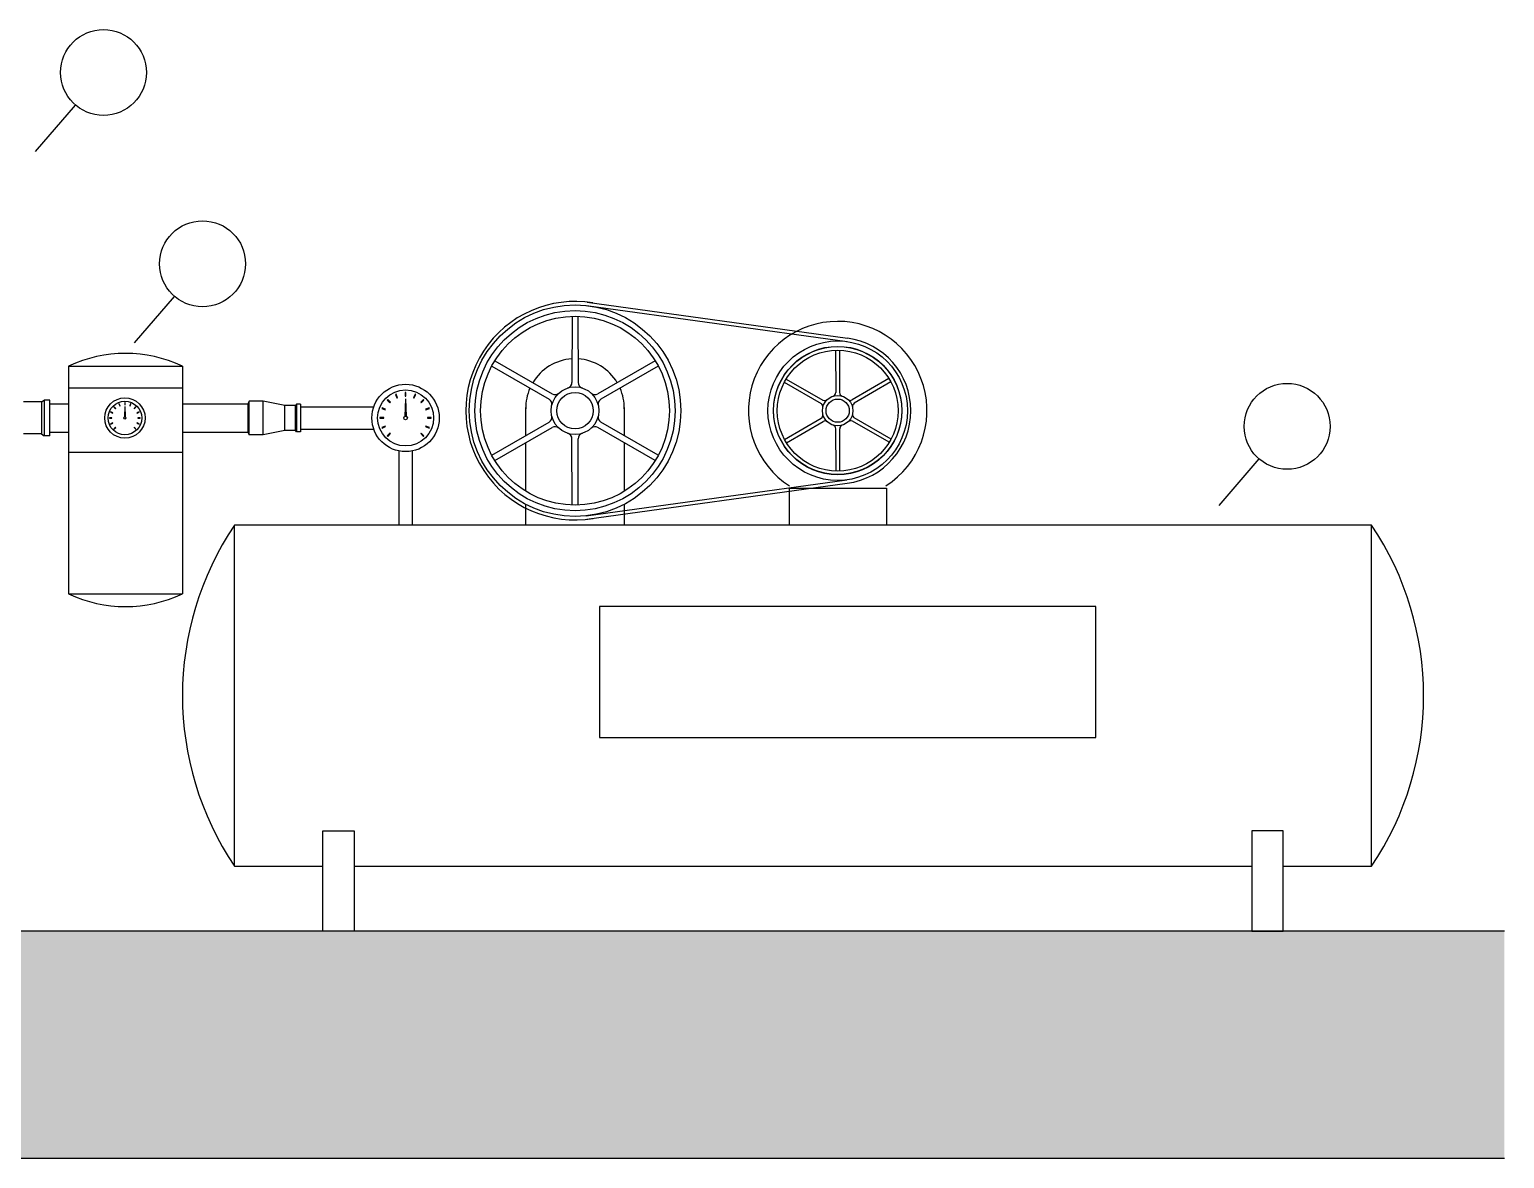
# Model space of a CAD drawing. Header units: inches. Extents: x 48213 to 96389, y -17773 to -8887.
# Drawn here: x 48214.465 to 48215.762, y -8902.328 to -8901.336 of the extents above; entities that cross this region are included whole.
import ezdxf

# ---------------------------------------------------------------- set-up
doc = ezdxf.new("R2010")
doc.units = ezdxf.units.IN
doc.header["$LTSCALE"] = 0.001
doc.header["$MEASUREMENT"] = 0
for name, color, linetype in [('ar comprimido', 80, 'Continuous'), ('ar comprimido tubulação', 80, 'Continuous'), ('TEXTOS M', 1, 'Continuous')]:
    doc.layers.add(name, color=color, linetype=linetype)

msp = doc.modelspace()

# ---------------------------------------------------------------- hatches: boundary and pattern name
h = msp.add_hatch()
h.set_pattern_fill('AR-SAND', color=256, scale=0.02, angle=90)
h.set_pattern_definition([(127.5, (67214.0592506854, -25714.8036646872), (-0.03853647538026318, -0.001259867162192161), [0, -0.0304, 0, -0.034, 0, -0.0325]), (97.49999999999994, (67214.0592506854, -25714.8036646872), (-0.05644292130459481, 0.03539553410535454), [0, -0.01639999999999999, 0, -0.0274, 0, -0.0105]), (57.49999999999998, (67214.0592506854, -25714.8282646872), (-0.000113181070739295, 0.06228283723502991), [0, -0.009999999999999993, 0, -0.03599999999999998, 0, -0.04699999999999997]), (47.49999999999999, (67214.0592506854, -25714.8282646872), (-0.01755351129868498, 0.06012253209144587), [0, -0.005, 0, -0.0236, 0, -0.027])])
edge = h.paths.add_edge_path()
edge.add_line((48213.76696242909, -8902.128499712046), (48213.76696242909, -8902.32849971205))
edge.add_line((48213.76696242909, -8902.32849971205), (48215.7617691331, -8902.328499712046))
edge.add_line((48215.76176913309, -8902.328499712046), (48215.76176913309, -8902.128499712046))
edge.add_line((48215.76176913309, -8902.128499712046), (48214.29507595037, -8902.128499712042))
edge.add_line((48214.29507595037, -8902.128499712042), (48214.29507595037, -8902.133777180534))
edge.add_line((48214.29507595037, -8902.133777180534), (48214.31652238683, -8902.133777180534))
edge.add_line((48214.31652238683, -8902.133777180534), (48214.31652238683, -8902.176210226135))
edge.add_arc((48214.28257595035, -8902.20167005351), 0.04243304560750403, -216.86989764387909, 36.869897661563186, ccw=False)
edge.add_line((48214.24862951387, -8902.176210226145), (48214.24862951387, -8902.13377718053))
edge.add_line((48214.24862951387, -8902.13377718053), (48214.24438620931, -8902.128624831745))
edge.add_line((48214.24438620931, -8902.128624831745), (48214.27007595041, -8902.128624831745))
edge.add_line((48214.2700759504, -8902.128624831745), (48214.2700759504, -8902.128499712042))
edge.add_line((48214.2700759504, -8902.128499712042), (48214.14507595034, -8902.128499712042))
edge.add_line((48214.14507595034, -8902.128499712042), (48214.14507595034, -8902.133777180548))
edge.add_line((48214.14507595034, -8902.133777180548), (48214.16652238683, -8902.133777180545))
edge.add_line((48214.16652238683, -8902.133777180545), (48214.16652238685, -8902.201670053513))
edge.add_arc((48214.13257595037, -8902.201670053513), 0.03394643648061901, -180, 0, ccw=False)
edge.add_line((48214.09862951389, -8902.201670053513), (48214.09862951388, -8902.133777180545))
edge.add_line((48214.09862951388, -8902.133777180545), (48214.12007595043, -8902.133777180545))
edge.add_line((48214.12007595043, -8902.133777180545), (48214.12007595043, -8902.128499712046))
edge.add_line((48214.12007595043, -8902.128499712046), (48213.76696242909, -8902.128499712046))

# ---------------------------------------------------------------- linework, layer by layer
at = {"color": 2}
for p, q in [((48214.46993603554, -8901.442967987638), (48214.50513275544, -8901.402041863563)), ((48214.55705838175, -8901.611204629731), (48214.59225510166, -8901.570278505656)), ((48215.51078481048, -8901.754192080924), (48215.54598153038, -8901.713265956849))]:
    msp.add_line(p, q, dxfattribs=at)
at = {"layer": 'ar comprimido'}
msp.add_line((48214.6449131312, -8902.071503282208), (48214.6449131312, -8901.771503282209), dxfattribs=at)
for points in [[(48215.56705114847, -8902.071503282208), (48215.6449131312, -8902.071503282208), (48215.6449131312, -8901.771503282209), (48214.6449131312, -8901.771503282209)], [(48214.6449131312, -8902.071503282208), (48214.72277511393, -8902.071503282208)], [(48214.75028719629, -8902.071503282208), (48215.53953906611, -8902.071503282208)]]:
    msp.add_lwpolyline(points, dxfattribs=at)
for centre, start, end in [((48214.8680807641, -8901.92150328221), 146.0933546759988, 213.9066453232496), ((48215.4217454983, -8901.92150328221), 326.0933546767504, 33.90664532400116)]:
    msp.add_arc(centre, 0.2688936450963675, start, end, dxfattribs=at)
at = {"layer": 'ar comprimido tubulação'}
for p, q in [((48214.95457162852, -8901.578345000518), (48215.18359956483, -8901.610038943541)), ((48214.95498286341, -8901.575373319873), (48215.18401079972, -8901.607067262896)), ((48214.94179834383, -8901.587830528002), (48214.94174136467, -8901.646027381546)), ((48214.9470358938, -8901.587830528002), (48214.94709287311, -8901.64602752958)), ((48215.17352362006, -8901.617721823888), (48215.1736294594, -8901.654965218127)), ((48215.17687540622, -8901.617709016995), (48215.177054174, -8901.65495222732)), ((48214.49913999838, -8901.6317768331), (48214.49913999838, -8901.8317768331)), ((48214.49913999838, -8901.6317768331), (48214.59913999838, -8901.6317768331)), ((48214.59913999838, -8901.6317768331), (48214.59913999838, -8901.8317768331)), ((48214.87122441028, -8901.631601357614), (48214.92159668871, -8901.660747610389)), ((48214.87384490832, -8901.627062521868), (48214.92427244286, -8901.656113068257)), ((48215.01498932931, -8901.627062521868), (48214.96456179477, -8901.656113068253)), ((48215.01760982735, -8901.631601357614), (48214.96723754892, -8901.660747610389)), ((48215.12846664355, -8901.645905668389), (48215.16077380624, -8901.664434731618)), ((48215.13013254091, -8901.642994618876), (48215.1624748309, -8901.661462299395)), ((48215.22045834603, -8901.642649491609), (48215.18825812522, -8901.661363783605)), ((48215.22214644018, -8901.645547725799), (48215.18998181471, -8901.664323130284)), ((48214.4753442088, -8901.663193761076), (48214.47759219031, -8901.661631261075)), ((48214.47759219031, -8901.661631261075), (48214.47759219031, -8901.692881261079)), ((48214.4825921903, -8901.661631261075), (48214.47759219031, -8901.661631261075)), ((48214.4825921903, -8901.692881261079), (48214.4825921903, -8901.661631261075)), ((48214.49913999838, -8901.650663771426), (48214.59913999838, -8901.650663771426)), ((48214.65786460618, -8901.662575794151), (48214.65673271642, -8901.664839573685)), ((48214.65786460618, -8901.692103353213), (48214.65786460618, -8901.662575794151)), ((48214.67016775579, -8901.662575794151), (48214.65786460618, -8901.662575794151)), ((48214.67016775579, -8901.692103353213), (48214.67016775579, -8901.662575794151)), ((48214.68937297282, -8901.666183426427), (48214.67016775579, -8901.662575794151)), ((48214.77927786128, -8901.661526537857), (48214.78165212447, -8901.663900801053)), ((48214.78652612818, -8901.656546485818), (48214.78781107017, -8901.659648610177)), ((48214.79542020088, -8901.660482324362), (48214.79483625294, -8901.675773005736)), ((48214.79512843704, -8901.654719309321), (48214.79512843704, -8901.658077024535)), ((48214.79542020088, -8901.660482324362), (48214.79600414883, -8901.675773005736)), ((48214.80377516428, -8901.656323179435), (48214.8024902223, -8901.659425303795)), ((48214.81114992411, -8901.661113921466), (48214.8087756609, -8901.663488184662)), ((48214.4753442088, -8901.663193761076), (48214.45947318512, -8901.663193761076)), ((48214.4753442088, -8901.663193761076), (48214.4753442088, -8901.691318761077)), ((48214.4825921903, -8901.664756261074), (48214.49913999838, -8901.664756261078)), ((48214.53603064372, -8901.672243283032), (48214.53789191833, -8901.673014248223)), ((48214.53890508894, -8901.667818427144), (48214.54032964686, -8901.669242985063)), ((48214.54325404908, -8901.66483039592), (48214.54402501427, -8901.666691670536)), ((48214.5485904927, -8901.667191899047), (48214.54824012394, -8901.676366307871)), ((48214.54841543439, -8901.663734090023), (48214.54841543439, -8901.665748719151)), ((48214.5485904927, -8901.667191899047), (48214.54894086147, -8901.676366307871)), ((48214.55360347075, -8901.664696412092), (48214.55283250555, -8901.666557686705)), ((48214.55802832663, -8901.66757085731), (48214.55660376871, -8901.668995415228)), ((48214.56101635785, -8901.671919817454), (48214.55915508324, -8901.672690782645)), ((48214.59913999838, -8901.664756261074), (48214.65677437273, -8901.664756261078)), ((48214.65673271642, -8901.664839573685), (48214.65673271642, -8901.689839573686)), ((48214.68937297282, -8901.68832909572), (48214.68937297282, -8901.666183426427)), ((48214.69860033503, -8901.666183426427), (48214.68937297282, -8901.666183426427)), ((48214.69944925235, -8901.66498630929), (48214.69860033503, -8901.666183426427)), ((48214.69860033503, -8901.68832909572), (48214.69860033503, -8901.666183426427)), ((48214.69944925235, -8901.66498630929), (48214.69944925235, -8901.68952621286)), ((48214.70314019723, -8901.66498630929), (48214.69944925235, -8901.66498630929)), ((48214.70314019723, -8901.66498630929), (48214.70314019723, -8901.68952621286)), ((48214.70314019723, -8901.667483011333), (48214.76746968894, -8901.66748301133)), ((48214.77448711924, -8901.668901297671), (48214.7775892436, -8901.670186239655)), ((48214.81612997614, -8901.668362188375), (48214.81302785178, -8901.669647130358)), ((48214.53506832165, -8901.677431319386), (48214.53708295077, -8901.677431319386)), ((48214.53616462754, -8901.682592704696), (48214.53802590216, -8901.681821739505)), ((48214.53915265877, -8901.68694166484), (48214.54057721669, -8901.685517106922)), ((48214.55827589647, -8901.686694095006), (48214.55685133855, -8901.685269537087)), ((48214.56115034169, -8901.682269239118), (48214.55928906707, -8901.681498273927)), ((48214.56211266376, -8901.677081202764), (48214.56009803462, -8901.677081202764)), ((48214.68937297282, -8901.68832909572), (48214.67016775579, -8901.692103353213)), ((48214.69860033503, -8901.68832909572), (48214.68937297282, -8901.68832909572)), ((48214.69944925235, -8901.68952621286), (48214.69860033503, -8901.688329095723)), ((48214.70314019723, -8901.687029510817), (48214.76746968894, -8901.687029510817)), ((48214.77288324913, -8901.677548024923), (48214.77624096435, -8901.677548024923)), ((48214.77471042563, -8901.686150333775), (48214.77781254999, -8901.684865391791)), ((48214.81635328253, -8901.685611224479), (48214.81325115816, -8901.684326282495)), ((48214.81795715264, -8901.676964497226), (48214.81459943742, -8901.676964497226)), ((48214.87122441028, -8901.71006523657), (48214.92159668871, -8901.680918983791)), ((48214.87384490832, -8901.714604072316), (48214.92427244287, -8901.685553525931)), ((48215.01498932931, -8901.714604072316), (48214.96456179476, -8901.685553525931)), ((48215.01760982735, -8901.710065236577), (48214.96723754891, -8901.680918983791)), ((48215.12865850395, -8901.696118868378), (48215.16082312942, -8901.677343463893)), ((48215.1303465981, -8901.699017102575), (48215.1625468189, -8901.680302810579)), ((48215.17392843509, -8901.723957546594), (48215.17375077057, -8901.686714461594)), ((48215.1772824266, -8901.723944731275), (48215.17717548473, -8901.68670137605)), ((48215.2206724032, -8901.698671975304), (48215.18833011322, -8901.68020429479)), ((48215.22233830056, -8901.695760925792), (48215.19003113788, -8901.677231862559)), ((48214.4753442088, -8901.691318761077), (48214.45947318512, -8901.691318761077)), ((48214.4753442088, -8901.691318761077), (48214.47759219031, -8901.692881261079)), ((48214.4825921903, -8901.692881261079), (48214.47759219031, -8901.692881261079)), ((48214.4825921903, -8901.689756261076), (48214.49913999838, -8901.68975626108)), ((48214.59913999838, -8901.68975626108), (48214.65673271642, -8901.689756261072)), ((48214.65673271642, -8901.689839573686), (48214.65786460618, -8901.692103353213)), ((48214.67016775579, -8901.692103353213), (48214.65786460618, -8901.692103353213)), ((48214.70314019723, -8901.68952621286), (48214.69944925235, -8901.68952621286)), ((48214.77969047766, -8901.693398600684), (48214.78206474087, -8901.691024337488)), ((48214.81156254049, -8901.692985984293), (48214.8091882773, -8901.690611721097)), ((48214.94179662077, -8901.753836011794), (48214.94174136466, -8901.695639212634)), ((48214.94703761685, -8901.753836011794), (48214.94709287296, -8901.69563921263)), ((48214.59913999838, -8901.70767655082), (48214.49913999838, -8901.70767655082)), ((48214.95433815366, -8901.76334692926), (48215.18339480076, -8901.731654908668)), ((48214.9547493135, -8901.766318620292), (48215.18380596059, -8901.7346265997)), ((48214.49913999838, -8901.8317768331), (48214.59913999838, -8901.8317768331)), ((48215.76176913309, -8902.128499712046), (48214.32076569139, -8902.128499712042)), ((48215.76176913309, -8902.328499712046), (48213.76696242909, -8902.32849971205))]:
    msp.add_line(p, q, dxfattribs=at)
for points in [[(48214.77927786128, -8901.661526537857), (48214.78165212447, -8901.663900801053), (48214.78206474086, -8901.663488184666), (48214.77969047766, -8901.66111392147)], [(48214.78652612818, -8901.656546485818), (48214.78781107017, -8901.659648610177), (48214.78835017946, -8901.659425303798), (48214.78706523748, -8901.656323179435)], [(48214.79512843704, -8901.654719309321), (48214.79512843704, -8901.658077024535), (48214.79571196473, -8901.658077024535), (48214.79571196473, -8901.654719309321)], [(48214.80377516428, -8901.656323179435), (48214.8024902223, -8901.659425303795), (48214.8030293316, -8901.659648610177), (48214.80431427358, -8901.656546485814)], [(48214.81114992411, -8901.661113921466), (48214.8087756609, -8901.663488184662), (48214.80918827729, -8901.66390080105), (48214.81156254049, -8901.661526537853)], [(48214.53603064372, -8901.672243283032), (48214.53789191833, -8901.673014248223), (48214.53802590216, -8901.672690782649), (48214.53616462754, -8901.671919817458)], [(48214.53890508894, -8901.667818427144), (48214.54032964686, -8901.669242985063), (48214.54057721669, -8901.668995415228), (48214.53915265876, -8901.667570857313)], [(48214.54325404908, -8901.66483039592), (48214.54402501427, -8901.666691670536), (48214.54434847985, -8901.666557686709), (48214.54357751466, -8901.664696412092)], [(48214.54841543439, -8901.663734090023), (48214.54841543439, -8901.665748719151), (48214.54876555101, -8901.665748719151), (48214.54876555101, -8901.663734090023)], [(48214.55360347075, -8901.664696412092), (48214.55283250555, -8901.666557686705), (48214.55315597112, -8901.666691670536), (48214.55392693632, -8901.66483039592)], [(48214.55802832663, -8901.66757085731), (48214.55660376871, -8901.668995415228), (48214.55685133855, -8901.66924298506), (48214.55827589646, -8901.66781842714)], [(48214.56101635785, -8901.671919817454), (48214.55915508324, -8901.672690782645), (48214.55928906707, -8901.673014248223), (48214.56115034169, -8901.672243283032)], [(48214.77448711924, -8901.668901297671), (48214.7775892436, -8901.670186239655), (48214.77781254999, -8901.669647130362), (48214.77471042563, -8901.668362188379)], [(48214.81612997614, -8901.668362188375), (48214.81302785178, -8901.669647130358), (48214.81325115816, -8901.670186239651), (48214.81635328253, -8901.668901297668)], [(48214.53506832165, -8901.677431319386), (48214.53708295077, -8901.677431319386), (48214.53708295077, -8901.677081202768), (48214.53506832165, -8901.677081202768)], [(48214.53616462754, -8901.682592704696), (48214.53802590216, -8901.681821739505), (48214.53789191833, -8901.681498273927), (48214.53603064372, -8901.682269239118)], [(48214.53915265877, -8901.68694166484), (48214.54057721669, -8901.685517106922), (48214.54032964686, -8901.68526953709), (48214.53890508894, -8901.68669409501)], [(48214.55827589647, -8901.686694095006), (48214.55685133855, -8901.685269537087), (48214.55660376872, -8901.685517106922), (48214.55802832663, -8901.686941664837)], [(48214.56115034169, -8901.682269239118), (48214.55928906707, -8901.681498273927), (48214.55915508324, -8901.681821739501), (48214.56101635785, -8901.682592704692)], [(48214.56211266376, -8901.677081202764), (48214.56009803462, -8901.677081202764), (48214.56009803462, -8901.677431319382), (48214.56211266376, -8901.677431319382)], [(48214.77288324913, -8901.677548024923), (48214.77624096435, -8901.677548024923), (48214.77624096435, -8901.67696449723), (48214.77288324913, -8901.67696449723)], [(48214.77471042563, -8901.686150333775), (48214.77781254999, -8901.684865391791), (48214.7775892436, -8901.684326282499), (48214.77448711924, -8901.685611224482)], [(48214.81635328253, -8901.685611224479), (48214.81325115816, -8901.684326282495), (48214.81302785178, -8901.684865391788), (48214.81612997614, -8901.686150333771)], [(48214.81795715264, -8901.676964497226), (48214.81459943742, -8901.676964497226), (48214.81459943742, -8901.67754802492), (48214.81795715264, -8901.67754802492)], [(48214.77969047766, -8901.693398600684), (48214.78206474087, -8901.691024337488), (48214.78165212447, -8901.6906117211), (48214.77927786128, -8901.692985984297)], [(48214.81156254049, -8901.692985984293), (48214.8091882773, -8901.690611721097), (48214.80877566091, -8901.691024337484), (48214.81114992411, -8901.69339860068)], [(48215.13316565788, -8901.738940768497), (48215.21836444414, -8901.738940768497), (48215.21836444414, -8901.771503282209), (48215.13316565788, -8901.771503282209)], [(48214.96589712719, -8901.843171518562), (48214.96589712719, -8901.958180815753), (48215.40250835787, -8901.958180815753), (48215.40250835787, -8901.843171518562)], [(48214.72277511393, -8902.040457648101), (48214.75028719629, -8902.040457648101), (48214.75028719629, -8902.128499712046), (48214.72277511393, -8902.128499712046)], [(48215.56705114847, -8902.040457648101), (48215.53953906611, -8902.040457648101), (48215.53953906611, -8902.128499712046), (48215.56705114847, -8902.128499712046)]]:
    msp.add_lwpolyline(points, close=True, dxfattribs=at)
for points in [[(48214.9010763609, -8901.692792392743), (48214.9010763609, -8901.667916639326)], [(48214.98775787673, -8901.667916639326), (48214.98775787673, -8901.692792392747)], [(48214.9010763609, -8901.741670408559), (48214.9010763609, -8901.69891644088)], [(48214.98775787673, -8901.69891644088), (48214.98775787673, -8901.741670408559)], [(48214.80116614798, -8901.706303319796), (48214.80116614798, -8901.771503282209), (48214.78967425379, -8901.771503282209), (48214.78967425379, -8901.706303319796)], [(48214.98775787673, -8901.753166630391), (48214.98775787673, -8901.771503282209), (48214.9010763609, -8901.771503282209), (48214.9010763609, -8901.753166630391)]]:
    msp.add_lwpolyline(points, dxfattribs=at)
for centre, radius in [((48214.94441711882, -8901.670833297088), 0.09304407057868957), ((48214.94441711882, -8901.670833297088), 0.08804407057868957), ((48214.94441711882, -8901.670833297088), 0.08304407057868957), ((48215.17540247206, -8901.670833297088), 0.06134448429225501), ((48215.17540164947, -8901.670618011143), 0.05634489558906353), ((48215.17540247206, -8901.670833297088), 0.05634448429225501), ((48215.17540247206, -8901.670833297088), 0.05314469559996045), ((48214.79542020088, -8901.677256261075), 0.02960992280350183), ((48214.94441711882, -8901.670833297088), 0.02097112557283254), ((48214.5485904927, -8901.677256261075), 0.0177659536821011), ((48214.5485904927, -8901.677256261075), 0.0147659536821011), ((48214.79542020088, -8901.677256261075), 0.02460992280350183), ((48214.94441711882, -8901.670833297088), 0.01597112557283253), ((48215.17540247206, -8901.670833297088), 0.01342063409452776), ((48215.17540247206, -8901.670833297088), 0.0102208454022332), ((48214.79542020088, -8901.677256261075), 0.001594064491655445), ((48214.5485904927, -8901.677256261075), 0.0009564386949932668)]:
    msp.add_circle(centre, radius, dxfattribs=at)
for centre, radius, start, end in [((48214.94441711882, -8901.670833297088), 0.09604407057868958, 80.53331194840293, 279.6061557255142), ((48215.17540247206, -8901.670833297088), 0.07854154260712676, 302.7217006833646, 237.4684459722647), ((48215.17540247206, -8901.670833297088), 0.064344484292255, 277.4953507476272, 82.31623063440213), ((48214.54913999838, -8901.73608269116), 0.1156707051327873, 64.38882942944474, 115.6111705705553), ((48214.94441711882, -8901.668561994167), 0.04334548224013587, 93.5122897327077, 149.0877964957645), ((48214.94441711882, -8901.668561994167), 0.04334548224013587, 30.91220350423547, 86.48771026269605), ((48214.93674136692, -8901.646022634199), 0.005, 287.1906612575913, 359.9455993943795), ((48214.95209287071, -8901.646022634199), 0.005, 180.0544006056205, 252.8093387424087), ((48214.94441711882, -8901.668561994167), 0.04334548224013587, 156.1242569980062, 180.8459396565591), ((48214.91909257852, -8901.665075361783), 0.005, 347.1906612507575, 59.94559940815472), ((48214.92676833042, -8901.651780569504), 0.005, 240.0544006360967, 312.8093387567777), ((48214.96206590722, -8901.651780569508), 0.005, 227.1906612432223, 299.9455994052697), ((48214.96974165911, -8901.665075361783), 0.005, 120.0544005918453, 192.8093387584446), ((48214.94441711882, -8901.668561994167), 0.04334548224013587, 359.1540603434409, 23.87574300815252), ((48215.16406148794, -8901.65868360057), 0.00319978869229456, 240.2733219041899, 313.0282600251833), ((48215.1704296839, -8901.654974406076), 0.00319978869229456, 287.4095825256081, 0.164520662438683), ((48215.18025392584, -8901.65493686848), 0.00319978869229456, 180.273321873728, 253.0282600105387), ((48215.18665028048, -8901.658597290705), 0.00319978869229456, 227.4095825109654, 300.1645206737689), ((48214.91909257852, -8901.676591232397), 0.005, 300.0544005976367, 12.80933875844459), ((48214.96974165911, -8901.676591232397), 0.005, 167.1906612415554, 239.9455993662187), ((48215.15918187548, -8901.667210412466), 0.00319978869229456, 347.4095825191033, 60.16452067654465), ((48215.15921003417, -8901.674580029183), 0.00319978869229456, 300.2733218656949, 13.02826002638175), ((48215.19159490995, -8901.667086564998), 0.00319978869229456, 120.2733218599034, 193.0282600263817), ((48215.19162306863, -8901.674456181718), 0.00319978869229456, 167.4095825099016, 240.1645206347129), ((48214.92676833042, -8901.689886024673), 0.005, 47.19066124322227, 119.9455993846385), ((48214.96206590721, -8901.689886024673), 0.005, 60.05440061536145, 132.8093387567777), ((48215.16415466365, -8901.683069303472), 0.00319978869229456, 47.40958251096539, 120.1645206530335), ((48215.17055101829, -8901.686729725701), 0.00319978869229456, 0.2733218739364833, 73.02826002273738), ((48215.18037526023, -8901.686692188101), 0.00319978869229456, 107.4095825256081, 180.1645206624387), ((48215.18674345619, -8901.682982993607), 0.00319978869229456, 60.27332188355847, 133.0282600251833), ((48214.93674136692, -8901.695643959982), 0.005, 0.0544006056205181, 72.80933875463799), ((48214.95209287071, -8901.695643959978), 0.005, 107.1906612575913, 179.9455993943795), ((48214.54913999838, -8901.727470975035), 0.1156707051327873, 244.3888294294447, 295.6111705705553)]:
    msp.add_arc(centre, radius, start, end, dxfattribs=at)
at = {"layer": 'TEXTOS M', "linetype": 'ByBlock', "ltscale": 0.2}
for centre in [(48214.52976932305, -8901.373394898008), (48214.61689166925, -8901.541631540102), (48215.57061809798, -8901.684618991294)]:
    msp.add_circle(centre, 0.03778371472720005, dxfattribs=at)

doc.saveas('drawing.dxf')
